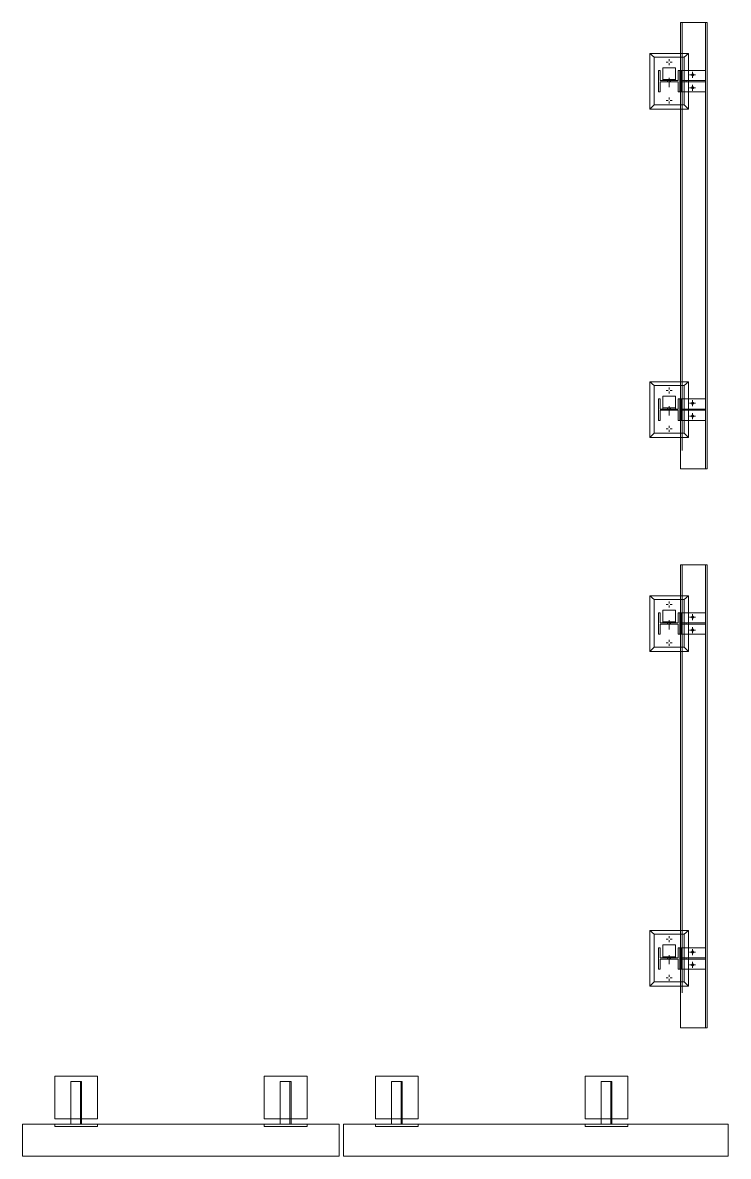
# Model space of a CAD drawing. Header units: millimetres. Extents: x 663313 to 1226001, y 1431724 to 1620898.
# Drawn here: x 663629.05 to 663632.35, y 1524810.6 to 1524815.9 of the extents above; entities that cross this region are included whole.
import ezdxf

# ---------------------------------------------------------------- set-up
doc = ezdxf.new("R2010")
doc.units = ezdxf.units.MM
doc.linetypes.add('XKITLINE00', pattern=[0])
doc.linetypes.add('XKITLINE02', pattern=[4, 2, -2])
doc.layers.add('Bolt', color=7, linetype='Continuous', lineweight=0)
doc.layers.add('Part', color=7, linetype='Continuous', lineweight=0)
doc.layers.add('DIM', color=7, linetype='Continuous')

# ---------------------------------------------------------------- blocks, each defined once
blk = doc.blocks.new('*A76443')
at = {"layer": 'Part', "color": 7, "linetype": 'XKITLINE02', "lineweight": 0}
for p, q in [((31.100037, 6.626674), (31.100037, 6.680008)), ((31.100037, 6.680008), (31.766703, 6.680008)), ((31.41337, 6.626674), (31.100037, 6.626674)), ((31.41337, 6.066674), (31.41337, 6.626674)), ((31.766703, 6.626674), (31.45337, 6.626674)), ((31.45337, 6.626674), (31.45337, 6.066674)), ((31.766703, 6.680008), (31.766703, 6.626674)), ((31.100037, 6.013341), (31.100037, 6.066674)), ((31.100037, 6.066674), (31.41337, 6.066674)), ((31.766703, 6.013341), (31.100037, 6.013341)), ((31.45337, 6.066674), (31.766703, 6.066674)), ((31.766703, 6.066674), (31.766703, 6.013341))]:
    blk.add_line(p, q, dxfattribs=at)
blk = doc.blocks.new('*A79544')
at = {"layer": 'Part', "color": 7, "linetype": 'XKITLINE02', "lineweight": 0}
for p, q in [((14.353353, 6.013333), (14.313353, 6.013333)), ((14.313353, 6.013333), (14.313353, 5.213333)), ((14.353353, 6.013333), (14.353353, 5.213333)), ((14.313353, 5.813333), (14.353353, 5.813333)), ((14.313353, 5.213333), (14.353353, 5.213333))]:
    blk.add_line(p, q, dxfattribs=at)
blk = doc.blocks.new('*A79645')
at = {"layer": 'Part', "color": 7, "linetype": 'XKITLINE02', "lineweight": 0}
for p, q in [((14.000019, 5.213333), (14.000019, 6.013333)), ((14.000019, 6.013333), (14.666686, 6.013333)), ((14.666686, 6.013333), (14.666686, 5.213333)), ((14.666686, 5.973333), (14.000019, 5.973333)), ((14.666686, 5.213333), (14.000019, 5.213333))]:
    blk.add_line(p, q, dxfattribs=at)
blk = doc.blocks.new('*A79746')
at = {"layer": 'Bolt', "color": 7, "linetype": 'XKITLINE00', "lineweight": 0}
for p, q in [((14.133353, 5.706667), (14.133353, 5.644507)), ((14.533353, 5.706667), (14.533353, 5.644507)), ((14.040019, 5.613333), (14.102179, 5.613333)), ((14.133353, 5.52), (14.133353, 5.58216)), ((14.226686, 5.613333), (14.164526, 5.613333)), ((14.440019, 5.613333), (14.502179, 5.613333)), ((14.533353, 5.52), (14.533353, 5.58216)), ((14.626686, 5.613333), (14.564526, 5.613333))]:
    blk.add_line(p, q, dxfattribs=at)
blk = doc.blocks.new('*A80047')
at = {"layer": 'Bolt', "color": 7, "linetype": 'XKITLINE00', "lineweight": 0}
for p, q in [((14.133353, 5.706667), (14.133353, 5.644507)), ((14.533353, 5.706667), (14.533353, 5.644507)), ((14.040019, 5.613333), (14.102179, 5.613333)), ((14.133353, 5.52), (14.133353, 5.58216)), ((14.226686, 5.613333), (14.164526, 5.613333)), ((14.440019, 5.613333), (14.502179, 5.613333)), ((14.533353, 5.52), (14.533353, 5.58216)), ((14.626686, 5.613333), (14.564526, 5.613333))]:
    blk.add_line(p, q, dxfattribs=at)
blk = doc.blocks.new('*A80348')
at = {"layer": 'Bolt', "color": 7, "linetype": 'XKITLINE00', "lineweight": 0}
for p, q in [((14.133353, 5.706667), (14.133353, 5.644507)), ((14.533353, 5.706667), (14.533353, 5.644507)), ((14.040019, 5.613333), (14.102179, 5.613333)), ((14.133353, 5.52), (14.133353, 5.58216)), ((14.226686, 5.613333), (14.164526, 5.613333)), ((14.440019, 5.613333), (14.502179, 5.613333)), ((14.533353, 5.52), (14.533353, 5.58216)), ((14.626686, 5.613333), (14.564526, 5.613333))]:
    blk.add_line(p, q, dxfattribs=at)
blk = doc.blocks.new('*A80549')
at = {"layer": 'Part', "color": 7, "linetype": 'XKITLINE02', "lineweight": 0}
for p, q in [((14.353353, 6.146652), (14.353353, 6.546652)), ((14.753353, 6.546652), (14.353353, 6.546652)), ((14.386686, 6.146652), (14.386686, 6.546652)), ((14.753353, 6.146652), (14.753353, 6.546652)), ((14.753353, 6.146652), (14.353353, 6.146652))]:
    blk.add_line(p, q, dxfattribs=at)
blk = doc.blocks.new('*A80650')
at = {"layer": 'Part', "color": 7, "linetype": 'XKITLINE02', "lineweight": 0}
for p, q in [((13.466686, 5.746674), (13.466686, 6.946674)), ((13.466686, 6.946674), (15.200019, 6.946674)), ((13.466686, 6.946674), (13.600019, 6.813341)), ((13.600019, 6.813341), (15.086686, 6.813341)), ((13.600019, 6.813341), (13.600019, 5.880008)), ((15.086686, 6.813341), (15.200019, 6.946674)), ((15.086686, 5.880008), (15.086686, 6.813341)), ((15.200019, 6.946674), (15.200019, 5.746674)), ((13.466686, 5.746674), (13.600019, 5.880008)), ((15.200019, 5.746674), (13.466686, 5.746674)), ((13.600019, 5.880008), (15.086686, 5.880008)), ((15.086686, 5.880008), (15.200019, 5.746674))]:
    blk.add_line(p, q, dxfattribs=at)
blk = doc.blocks.new('*A80751')
at = {"layer": 'Bolt', "color": 7, "linetype": 'XKITLINE02', "lineweight": 0}
for p, q in [((14.353353, 6.393319), (14.313353, 6.393319)), ((14.386686, 6.393319), (14.353353, 6.393319)), ((14.439486, 6.346652), (14.153353, 6.346652)), ((14.353353, 6.299986), (14.313353, 6.299986)), ((14.386686, 6.299986), (14.353353, 6.299986))]:
    blk.add_line(p, q, dxfattribs=at)
blk = doc.blocks.new('*A80852')
at = {"layer": 'Bolt', "color": 7, "linetype": 'XKITLINE00', "lineweight": 0}
for p, q in [((13.733353, 6.440008), (13.733353, 6.377848)), ((14.933353, 6.440008), (14.933353, 6.377848)), ((13.640019, 6.346674), (13.702179, 6.346674)), ((13.733353, 6.253341), (13.733353, 6.315501)), ((13.826686, 6.346674), (13.764526, 6.346674)), ((14.840019, 6.346674), (14.902179, 6.346674)), ((14.933353, 6.253341), (14.933353, 6.315501)), ((15.026686, 6.346674), (14.964526, 6.346674))]:
    blk.add_line(p, q, dxfattribs=at)
blk = doc.blocks.new('*A81253')
at = {"layer": 'Bolt', "color": 7, "linetype": 'XKITLINE02', "lineweight": 0}
for p, q in [((14.353353, 6.393363), (14.313353, 6.393363)), ((14.386686, 6.393363), (14.353353, 6.393363)), ((14.439486, 6.346696), (14.153353, 6.346696)), ((14.353353, 6.300029), (14.313353, 6.300029)), ((14.386686, 6.300029), (14.353353, 6.300029))]:
    blk.add_line(p, q, dxfattribs=at)
blk = doc.blocks.new('*A81654')
at = {"layer": 'Bolt'}
for points in [[(14.179, 5.604), (14.176, 5.595), (14.172, 5.587), (14.166, 5.58), (14.159, 5.575), (14.151, 5.57), (14.142, 5.568), (14.133, 5.567), (14.124, 5.568), (14.115, 5.57), (14.107, 5.575), (14.1, 5.58), (14.095, 5.587), (14.09, 5.595), (14.088, 5.604), (14.087, 5.613), (14.088, 5.622), (14.09, 5.631), (14.095, 5.639), (14.1, 5.646), (14.107, 5.652), (14.115, 5.656), (14.124, 5.659), (14.133, 5.66), (14.142, 5.659), (14.151, 5.656), (14.159, 5.652), (14.166, 5.646), (14.172, 5.639), (14.176, 5.631), (14.179, 5.622), (14.18, 5.613)], [(14.579, 5.604), (14.576, 5.595), (14.572, 5.587), (14.566, 5.58), (14.559, 5.575), (14.551, 5.57), (14.542, 5.568), (14.533, 5.567), (14.524, 5.568), (14.515, 5.57), (14.507, 5.575), (14.5, 5.58), (14.495, 5.587), (14.49, 5.595), (14.488, 5.604), (14.487, 5.613), (14.488, 5.622), (14.49, 5.631), (14.495, 5.639), (14.5, 5.646), (14.507, 5.652), (14.515, 5.656), (14.524, 5.659), (14.533, 5.66), (14.542, 5.659), (14.551, 5.656), (14.559, 5.652), (14.566, 5.646), (14.572, 5.639), (14.576, 5.631), (14.579, 5.622), (14.58, 5.613)]]:
    blk.add_hatch(color=7, dxfattribs=at).paths.add_polyline_path(points, flags=17)
at = {"layer": 'Bolt', "color": 7, "linetype": 'XKITLINE00', "lineweight": 0}
for p, q in [((14.133, 5.707), (14.133, 5.52)), ((14.533, 5.707), (14.533, 5.52)), ((14.227, 5.613), (14.04, 5.613)), ((14.627, 5.613), (14.44, 5.613))]:
    blk.add_line(p, q, dxfattribs=at)
blk = doc.blocks.new('*A82055')
at = {"layer": 'Bolt', "color": 7, "linetype": 'XKITLINE02', "lineweight": 0}
for p, q in [((14.353353, 6.393363), (14.313353, 6.393363)), ((14.386686, 6.393363), (14.353353, 6.393363)), ((14.439486, 6.346696), (14.153353, 6.346696)), ((14.353353, 6.300029), (14.313353, 6.300029)), ((14.386686, 6.300029), (14.353353, 6.300029))]:
    blk.add_line(p, q, dxfattribs=at)
blk = doc.blocks.new('*A82456')
at = {"layer": 'Part', "color": 7, "linetype": 'XKITLINE02', "lineweight": 0}
for p, q in [((14.000019, 6.680008), (14.666686, 6.680008)), ((14.000019, 6.626674), (14.000019, 6.680008)), ((14.313353, 6.626674), (14.000019, 6.626674)), ((14.313353, 6.066674), (14.313353, 6.626674)), ((14.666686, 6.626674), (14.353353, 6.626674)), ((14.353353, 6.626674), (14.353353, 6.066674)), ((14.666686, 6.680008), (14.666686, 6.626674)), ((14.000019, 6.013341), (14.000019, 6.066674)), ((14.000019, 6.066674), (14.313353, 6.066674)), ((14.666686, 6.013341), (14.000019, 6.013341)), ((14.353353, 6.066674), (14.666686, 6.066674)), ((14.666686, 6.066674), (14.666686, 6.013341))]:
    blk.add_line(p, q, dxfattribs=at)
blk = doc.blocks.new('*A88557')
at = {"layer": 'Part', "color": 7, "linetype": 'XKITLINE02', "lineweight": 0}
for p, q in [((24.786687, 6.013333), (24.746687, 6.013333)), ((24.746687, 6.013333), (24.746687, 5.213333)), ((24.786687, 6.013333), (24.786687, 5.213333)), ((24.746687, 5.813333), (24.786687, 5.813333)), ((24.746687, 5.213333), (24.786687, 5.213333))]:
    blk.add_line(p, q, dxfattribs=at)
blk = doc.blocks.new('*A88658')
at = {"layer": 'Part', "color": 7, "linetype": 'XKITLINE02', "lineweight": 0}
for p, q in [((24.433353, 5.213333), (24.433353, 6.013333)), ((24.433353, 6.013333), (25.10002, 6.013333)), ((25.10002, 6.013333), (25.10002, 5.213333)), ((25.10002, 5.973333), (24.433353, 5.973333)), ((25.10002, 5.213333), (24.433353, 5.213333))]:
    blk.add_line(p, q, dxfattribs=at)
blk = doc.blocks.new('*A88759')
at = {"layer": 'Bolt', "color": 7, "linetype": 'XKITLINE00', "lineweight": 0}
for p, q in [((24.566687, 5.706667), (24.566687, 5.644507)), ((24.966687, 5.706667), (24.966687, 5.644507)), ((24.473353, 5.613333), (24.535513, 5.613333)), ((24.566687, 5.52), (24.566687, 5.58216)), ((24.66002, 5.613333), (24.59786, 5.613333)), ((24.873353, 5.613333), (24.935513, 5.613333)), ((24.966687, 5.52), (24.966687, 5.58216)), ((25.06002, 5.613333), (24.99786, 5.613333))]:
    blk.add_line(p, q, dxfattribs=at)
blk = doc.blocks.new('*A89060')
at = {"layer": 'Bolt', "color": 7, "linetype": 'XKITLINE00', "lineweight": 0}
for p, q in [((24.566687, 5.706667), (24.566687, 5.644507)), ((24.966687, 5.706667), (24.966687, 5.644507)), ((24.473353, 5.613333), (24.535513, 5.613333)), ((24.566687, 5.52), (24.566687, 5.58216)), ((24.66002, 5.613333), (24.59786, 5.613333)), ((24.873353, 5.613333), (24.935513, 5.613333)), ((24.966687, 5.52), (24.966687, 5.58216)), ((25.06002, 5.613333), (24.99786, 5.613333))]:
    blk.add_line(p, q, dxfattribs=at)
blk = doc.blocks.new('*A89161')
at = {"layer": 'Bolt', "color": 7, "linetype": 'XKITLINE00', "lineweight": 0}
for p, q in [((31.23337, 5.706667), (31.23337, 5.644507)), ((31.63337, 5.706667), (31.63337, 5.644507)), ((31.140037, 5.613333), (31.202197, 5.613333)), ((31.23337, 5.52), (31.23337, 5.58216)), ((31.326703, 5.613333), (31.264543, 5.613333)), ((31.540037, 5.613333), (31.602197, 5.613333)), ((31.63337, 5.52), (31.63337, 5.58216)), ((31.726703, 5.613333), (31.664543, 5.613333))]:
    blk.add_line(p, q, dxfattribs=at)
blk = doc.blocks.new('*A89262')
at = {"layer": 'Part', "color": 7, "linetype": 'XKITLINE02', "lineweight": 0}
for p, q in [((31.100037, 5.213333), (31.100037, 6.013333)), ((31.100037, 6.013333), (31.766703, 6.013333)), ((31.766703, 6.013333), (31.766703, 5.213333)), ((31.766703, 5.973333), (31.100037, 5.973333)), ((31.766703, 5.213333), (31.100037, 5.213333))]:
    blk.add_line(p, q, dxfattribs=at)
blk = doc.blocks.new('*A89363')
at = {"layer": 'Part', "color": 7, "linetype": 'XKITLINE02', "lineweight": 0}
for p, q in [((31.45337, 6.013333), (31.41337, 6.013333)), ((31.41337, 6.013333), (31.41337, 5.213333)), ((31.45337, 6.013333), (31.45337, 5.213333)), ((31.41337, 5.813333), (31.45337, 5.813333)), ((31.41337, 5.213333), (31.45337, 5.213333))]:
    blk.add_line(p, q, dxfattribs=at)
blk = doc.blocks.new('*A89664')
at = {"layer": 'Bolt', "color": 7, "linetype": 'XKITLINE00', "lineweight": 0}
for p, q in [((31.23337, 5.706667), (31.23337, 5.644507)), ((31.63337, 5.706667), (31.63337, 5.644507)), ((31.140037, 5.613333), (31.202197, 5.613333)), ((31.23337, 5.52), (31.23337, 5.58216)), ((31.326703, 5.613333), (31.264543, 5.613333)), ((31.540037, 5.613333), (31.602197, 5.613333)), ((31.63337, 5.52), (31.63337, 5.58216)), ((31.726703, 5.613333), (31.664543, 5.613333))]:
    blk.add_line(p, q, dxfattribs=at)
blk = doc.blocks.new('*A89965')
at = {"layer": 'Bolt', "color": 7, "linetype": 'XKITLINE00', "lineweight": 0}
for p, q in [((24.566687, 5.706667), (24.566687, 5.644507)), ((24.966687, 5.706667), (24.966687, 5.644507)), ((24.473353, 5.613333), (24.535513, 5.613333)), ((24.566687, 5.52), (24.566687, 5.58216)), ((24.66002, 5.613333), (24.59786, 5.613333)), ((24.873353, 5.613333), (24.935513, 5.613333)), ((24.966687, 5.52), (24.966687, 5.58216)), ((25.06002, 5.613333), (24.99786, 5.613333))]:
    blk.add_line(p, q, dxfattribs=at)
blk = doc.blocks.new('*A90166')
at = {"layer": 'Part', "color": 7, "linetype": 'XKITLINE02', "lineweight": 0}
for p, q in [((24.786687, 6.146652), (24.786687, 6.546652)), ((25.186687, 6.546652), (24.786687, 6.546652)), ((24.82002, 6.146652), (24.82002, 6.546652)), ((25.186687, 6.146652), (25.186687, 6.546652)), ((25.186687, 6.146652), (24.786687, 6.146652))]:
    blk.add_line(p, q, dxfattribs=at)
blk = doc.blocks.new('*A90267')
at = {"layer": 'Part', "color": 7, "linetype": 'XKITLINE02', "lineweight": 0}
for p, q in [((23.90002, 5.746674), (23.90002, 6.946674)), ((23.90002, 6.946674), (25.633353, 6.946674)), ((23.90002, 6.946674), (24.033353, 6.813341)), ((24.033353, 6.813341), (25.52002, 6.813341)), ((24.033353, 6.813341), (24.033353, 5.880008)), ((25.52002, 6.813341), (25.633353, 6.946674)), ((25.52002, 5.880008), (25.52002, 6.813341)), ((25.633353, 6.946674), (25.633353, 5.746674)), ((23.90002, 5.746674), (24.033353, 5.880008)), ((25.633353, 5.746674), (23.90002, 5.746674)), ((24.033353, 5.880008), (25.52002, 5.880008)), ((25.52002, 5.880008), (25.633353, 5.746674))]:
    blk.add_line(p, q, dxfattribs=at)
blk = doc.blocks.new('*A90368')
at = {"layer": 'Bolt', "color": 7, "linetype": 'XKITLINE02', "lineweight": 0}
for p, q in [((24.786687, 6.393319), (24.746687, 6.393319)), ((24.82002, 6.393319), (24.786687, 6.393319)), ((24.87282, 6.346652), (24.586687, 6.346652)), ((24.786687, 6.299986), (24.746687, 6.299986)), ((24.82002, 6.299986), (24.786687, 6.299986))]:
    blk.add_line(p, q, dxfattribs=at)
blk = doc.blocks.new('*A90469')
at = {"layer": 'Bolt', "color": 7, "linetype": 'XKITLINE00', "lineweight": 0}
for p, q in [((24.166687, 6.440008), (24.166687, 6.377848)), ((25.366687, 6.440008), (25.366687, 6.377848)), ((24.073353, 6.346674), (24.135513, 6.346674)), ((24.166687, 6.253341), (24.166687, 6.315501)), ((24.26002, 6.346674), (24.19786, 6.346674)), ((25.273353, 6.346674), (25.335513, 6.346674)), ((25.366687, 6.253341), (25.366687, 6.315501)), ((25.46002, 6.346674), (25.39786, 6.346674))]:
    blk.add_line(p, q, dxfattribs=at)
blk = doc.blocks.new('*A90870')
at = {"layer": 'Bolt', "color": 7, "linetype": 'XKITLINE02', "lineweight": 0}
for p, q in [((24.786687, 6.393363), (24.746687, 6.393363)), ((24.82002, 6.393363), (24.786687, 6.393363)), ((24.87282, 6.346696), (24.586687, 6.346696)), ((24.786687, 6.300029), (24.746687, 6.300029)), ((24.82002, 6.300029), (24.786687, 6.300029))]:
    blk.add_line(p, q, dxfattribs=at)
blk = doc.blocks.new('*A90971')
at = {"layer": 'Bolt', "color": 7, "linetype": 'XKITLINE00', "lineweight": 0}
for p, q in [((24.166687, 6.440008), (24.166687, 6.377848)), ((25.366687, 6.440008), (25.366687, 6.377848)), ((24.073353, 6.346674), (24.135513, 6.346674)), ((24.166687, 6.253341), (24.166687, 6.315501)), ((24.26002, 6.346674), (24.19786, 6.346674)), ((25.273353, 6.346674), (25.335513, 6.346674)), ((25.366687, 6.253341), (25.366687, 6.315501)), ((25.46002, 6.346674), (25.39786, 6.346674))]:
    blk.add_line(p, q, dxfattribs=at)
blk = doc.blocks.new('*A91272')
at = {"layer": 'Bolt'}
for points in [[(24.612, 5.604), (24.61, 5.595), (24.605, 5.587), (24.6, 5.58), (24.593, 5.575), (24.585, 5.57), (24.576, 5.568), (24.567, 5.567), (24.558, 5.568), (24.549, 5.57), (24.541, 5.575), (24.534, 5.58), (24.528, 5.587), (24.524, 5.595), (24.521, 5.604), (24.52, 5.613), (24.521, 5.622), (24.524, 5.631), (24.528, 5.639), (24.534, 5.646), (24.541, 5.652), (24.549, 5.656), (24.558, 5.659), (24.567, 5.66), (24.576, 5.659), (24.585, 5.656), (24.593, 5.652), (24.6, 5.646), (24.605, 5.639), (24.61, 5.631), (24.612, 5.622), (24.613, 5.613)], [(25.012, 5.604), (25.01, 5.595), (25.005, 5.587), (25, 5.58), (24.993, 5.575), (24.985, 5.57), (24.976, 5.568), (24.967, 5.567), (24.958, 5.568), (24.949, 5.57), (24.941, 5.575), (24.934, 5.58), (24.928, 5.587), (24.924, 5.595), (24.921, 5.604), (24.92, 5.613), (24.921, 5.622), (24.924, 5.631), (24.928, 5.639), (24.934, 5.646), (24.941, 5.652), (24.949, 5.656), (24.958, 5.659), (24.967, 5.66), (24.976, 5.659), (24.985, 5.656), (24.993, 5.652), (25, 5.646), (25.005, 5.639), (25.01, 5.631), (25.012, 5.622), (25.013, 5.613)]]:
    blk.add_hatch(color=7, dxfattribs=at).paths.add_polyline_path(points, flags=17)
at = {"layer": 'Bolt', "color": 7, "linetype": 'XKITLINE00', "lineweight": 0}
for p, q in [((24.567, 5.707), (24.567, 5.52)), ((24.967, 5.707), (24.967, 5.52)), ((24.66, 5.613), (24.473, 5.613)), ((25.06, 5.613), (24.873, 5.613))]:
    blk.add_line(p, q, dxfattribs=at)
blk = doc.blocks.new('*A91573')
at = {"layer": 'Bolt', "color": 7, "linetype": 'XKITLINE00', "lineweight": 0}
for p, q in [((31.23337, 5.706667), (31.23337, 5.644507)), ((31.63337, 5.706667), (31.63337, 5.644507)), ((31.140037, 5.613333), (31.202197, 5.613333)), ((31.23337, 5.52), (31.23337, 5.58216)), ((31.326703, 5.613333), (31.264543, 5.613333)), ((31.540037, 5.613333), (31.602197, 5.613333)), ((31.63337, 5.52), (31.63337, 5.58216)), ((31.726703, 5.613333), (31.664543, 5.613333))]:
    blk.add_line(p, q, dxfattribs=at)
blk = doc.blocks.new('*A91674')
at = {"layer": 'Bolt', "color": 7, "linetype": 'XKITLINE00', "lineweight": 0}
for p, q in [((30.83337, 6.440008), (30.83337, 6.377848)), ((32.03337, 6.440008), (32.03337, 6.377848)), ((30.740037, 6.346674), (30.802197, 6.346674)), ((30.83337, 6.253341), (30.83337, 6.315501)), ((30.926703, 6.346674), (30.864543, 6.346674)), ((31.940037, 6.346674), (32.002197, 6.346674)), ((32.03337, 6.253341), (32.03337, 6.315501)), ((32.126703, 6.346674), (32.064543, 6.346674))]:
    blk.add_line(p, q, dxfattribs=at)
blk = doc.blocks.new('*A91775')
at = {"layer": 'Bolt', "color": 7, "linetype": 'XKITLINE02', "lineweight": 0}
for p, q in [((31.45337, 6.393363), (31.41337, 6.393363)), ((31.486703, 6.393363), (31.45337, 6.393363)), ((31.539503, 6.346696), (31.25337, 6.346696)), ((31.45337, 6.300029), (31.41337, 6.300029)), ((31.486703, 6.300029), (31.45337, 6.300029))]:
    blk.add_line(p, q, dxfattribs=at)
blk = doc.blocks.new('*A91876')
at = {"layer": 'Part', "color": 7, "linetype": 'XKITLINE02', "lineweight": 0}
for p, q in [((32.300037, 6.946674), (30.566703, 6.946674)), ((30.566703, 6.946674), (30.566703, 5.746674)), ((30.700037, 6.813341), (30.566703, 6.946674)), ((30.700037, 5.880008), (30.700037, 6.813341)), ((30.700037, 6.813341), (32.186703, 6.813341)), ((32.186703, 6.813341), (32.300037, 6.946674)), ((32.186703, 6.813341), (32.186703, 5.880008)), ((32.300037, 5.746674), (32.300037, 6.946674)), ((30.566703, 5.746674), (30.700037, 5.880008)), ((30.566703, 5.746674), (32.300037, 5.746674)), ((30.700037, 5.880008), (32.186703, 5.880008)), ((32.186703, 5.880008), (32.300037, 5.746674))]:
    blk.add_line(p, q, dxfattribs=at)
blk = doc.blocks.new('*A91977')
at = {"layer": 'Part', "color": 7, "linetype": 'XKITLINE02', "lineweight": 0}
for p, q in [((31.85337, 6.546696), (31.45337, 6.546696)), ((31.45337, 6.546696), (31.45337, 6.146696)), ((31.486703, 6.146696), (31.486703, 6.546696)), ((31.85337, 6.546696), (31.85337, 6.146696)), ((31.85337, 6.146696), (31.45337, 6.146696))]:
    blk.add_line(p, q, dxfattribs=at)
blk = doc.blocks.new('*A92178')
at = {"layer": 'Bolt', "color": 7, "linetype": 'XKITLINE00', "lineweight": 0}
for p, q in [((30.83337, 6.440008), (30.83337, 6.377848)), ((32.03337, 6.440008), (32.03337, 6.377848)), ((30.740037, 6.346674), (30.802197, 6.346674)), ((30.83337, 6.253341), (30.83337, 6.315501)), ((30.926703, 6.346674), (30.864543, 6.346674)), ((31.940037, 6.346674), (32.002197, 6.346674)), ((32.03337, 6.253341), (32.03337, 6.315501)), ((32.126703, 6.346674), (32.064543, 6.346674))]:
    blk.add_line(p, q, dxfattribs=at)
blk = doc.blocks.new('*A92279')
at = {"layer": 'Bolt', "color": 7, "linetype": 'XKITLINE02', "lineweight": 0}
for p, q in [((31.45337, 6.393319), (31.41337, 6.393319)), ((31.486703, 6.393319), (31.45337, 6.393319)), ((31.539503, 6.346652), (31.25337, 6.346652)), ((31.45337, 6.299986), (31.41337, 6.299986)), ((31.486703, 6.299986), (31.45337, 6.299986))]:
    blk.add_line(p, q, dxfattribs=at)
blk = doc.blocks.new('*A92880')
at = {"layer": 'Bolt'}
for points in [[(31.279, 5.604), (31.276, 5.595), (31.272, 5.587), (31.266, 5.58), (31.259, 5.575), (31.251, 5.57), (31.242, 5.568), (31.233, 5.567), (31.224, 5.568), (31.216, 5.57), (31.207, 5.575), (31.2, 5.58), (31.195, 5.587), (31.19, 5.595), (31.188, 5.604), (31.187, 5.613), (31.188, 5.622), (31.19, 5.631), (31.195, 5.639), (31.2, 5.646), (31.207, 5.652), (31.216, 5.656), (31.224, 5.659), (31.233, 5.66), (31.242, 5.659), (31.251, 5.656), (31.259, 5.652), (31.266, 5.646), (31.272, 5.639), (31.276, 5.631), (31.279, 5.622), (31.28, 5.613)], [(31.679, 5.604), (31.676, 5.595), (31.672, 5.587), (31.666, 5.58), (31.659, 5.575), (31.651, 5.57), (31.642, 5.568), (31.633, 5.567), (31.624, 5.568), (31.616, 5.57), (31.607, 5.575), (31.6, 5.58), (31.595, 5.587), (31.59, 5.595), (31.588, 5.604), (31.587, 5.613), (31.588, 5.622), (31.59, 5.631), (31.595, 5.639), (31.6, 5.646), (31.607, 5.652), (31.616, 5.656), (31.624, 5.659), (31.633, 5.66), (31.642, 5.659), (31.651, 5.656), (31.659, 5.652), (31.666, 5.646), (31.672, 5.639), (31.676, 5.631), (31.679, 5.622), (31.68, 5.613)]]:
    blk.add_hatch(color=7, dxfattribs=at).paths.add_polyline_path(points, flags=17)
at = {"layer": 'Bolt', "color": 7, "linetype": 'XKITLINE00', "lineweight": 0}
for p, q in [((31.233, 5.707), (31.233, 5.52)), ((31.633, 5.707), (31.633, 5.52)), ((31.327, 5.613), (31.14, 5.613)), ((31.727, 5.613), (31.54, 5.613))]:
    blk.add_line(p, q, dxfattribs=at)
blk = doc.blocks.new('*A93281')
at = {"layer": 'Bolt', "color": 7, "linetype": 'XKITLINE02', "lineweight": 0}
for p, q in [((24.786687, 6.393363), (24.746687, 6.393363)), ((24.82002, 6.393363), (24.786687, 6.393363)), ((24.87282, 6.346696), (24.586687, 6.346696)), ((24.786687, 6.300029), (24.746687, 6.300029)), ((24.82002, 6.300029), (24.786687, 6.300029))]:
    blk.add_line(p, q, dxfattribs=at)
blk = doc.blocks.new('*A93382')
at = {"layer": 'Bolt', "color": 7, "linetype": 'XKITLINE00', "lineweight": 0}
for p, q in [((24.166687, 6.440008), (24.166687, 6.377848)), ((25.366687, 6.440008), (25.366687, 6.377848)), ((24.073353, 6.346674), (24.135513, 6.346674)), ((24.166687, 6.253341), (24.166687, 6.315501)), ((24.26002, 6.346674), (24.19786, 6.346674)), ((25.273353, 6.346674), (25.335513, 6.346674)), ((25.366687, 6.253341), (25.366687, 6.315501)), ((25.46002, 6.346674), (25.39786, 6.346674))]:
    blk.add_line(p, q, dxfattribs=at)
blk = doc.blocks.new('*A93783')
at = {"layer": 'Bolt', "color": 7, "linetype": 'XKITLINE02', "lineweight": 0}
for p, q in [((31.45337, 6.393363), (31.41337, 6.393363)), ((31.486703, 6.393363), (31.45337, 6.393363)), ((31.539503, 6.346696), (31.25337, 6.346696)), ((31.45337, 6.300029), (31.41337, 6.300029)), ((31.486703, 6.300029), (31.45337, 6.300029))]:
    blk.add_line(p, q, dxfattribs=at)
blk = doc.blocks.new('*A93884')
at = {"layer": 'Bolt', "color": 7, "linetype": 'XKITLINE00', "lineweight": 0}
for p, q in [((30.83337, 6.440008), (30.83337, 6.377848)), ((32.03337, 6.440008), (32.03337, 6.377848)), ((30.740037, 6.346674), (30.802197, 6.346674)), ((30.83337, 6.253341), (30.83337, 6.315501)), ((30.926703, 6.346674), (30.864543, 6.346674)), ((31.940037, 6.346674), (32.002197, 6.346674)), ((32.03337, 6.253341), (32.03337, 6.315501)), ((32.126703, 6.346674), (32.064543, 6.346674))]:
    blk.add_line(p, q, dxfattribs=at)
blk = doc.blocks.new('*A94085')
at = {"layer": 'Part', "color": 7, "linetype": 'XKITLINE02', "lineweight": 0}
for p, q in [((24.433353, 6.680008), (25.10002, 6.680008)), ((24.433353, 6.626674), (24.433353, 6.680008)), ((24.746687, 6.626674), (24.433353, 6.626674)), ((24.746687, 6.066674), (24.746687, 6.626674)), ((25.10002, 6.626674), (24.786687, 6.626674)), ((24.786687, 6.626674), (24.786687, 6.066674)), ((25.10002, 6.680008), (25.10002, 6.626674)), ((24.433353, 6.013341), (24.433353, 6.066674)), ((24.433353, 6.066674), (24.746687, 6.066674)), ((25.10002, 6.013341), (24.433353, 6.013341)), ((24.786687, 6.066674), (25.10002, 6.066674)), ((25.10002, 6.066674), (25.10002, 6.013341))]:
    blk.add_line(p, q, dxfattribs=at)
blk = doc.blocks.new('*A121486')
at = {"layer": 'Part', "color": 7, "linetype": 'XKITLINE02', "lineweight": 0}
for p, q in [((41.333354, 6.626674), (41.333354, 6.680008)), ((41.333354, 6.680008), (42.00002, 6.680008)), ((41.646687, 6.626674), (41.333354, 6.626674)), ((41.646687, 6.066674), (41.646687, 6.626674)), ((42.00002, 6.626674), (41.686687, 6.626674)), ((41.686687, 6.626674), (41.686687, 6.066674)), ((42.00002, 6.680008), (42.00002, 6.626674)), ((41.333354, 6.013341), (41.333354, 6.066674)), ((41.333354, 6.066674), (41.646687, 6.066674)), ((42.00002, 6.013341), (41.333354, 6.013341)), ((41.686687, 6.066674), (42.00002, 6.066674)), ((42.00002, 6.066674), (42.00002, 6.013341))]:
    blk.add_line(p, q, dxfattribs=at)
blk = doc.blocks.new('*A125096')
at = {"layer": 'Part', "color": 7, "linetype": 'XKITLINE02', "lineweight": 0}
for p, q in [((41.686687, 6.013333), (41.646687, 6.013333)), ((41.646687, 6.013333), (41.646687, 5.213333)), ((41.686687, 6.013333), (41.686687, 5.213333)), ((41.646687, 5.813333), (41.686687, 5.813333)), ((41.646687, 5.213333), (41.686687, 5.213333))]:
    blk.add_line(p, q, dxfattribs=at)
blk = doc.blocks.new('*A125197')
at = {"layer": 'Part', "color": 7, "linetype": 'XKITLINE02', "lineweight": 0}
for p, q in [((41.333354, 5.213333), (41.333354, 6.013333)), ((41.333354, 6.013333), (42.00002, 6.013333)), ((42.00002, 6.013333), (42.00002, 5.213333)), ((42.00002, 5.973333), (41.333354, 5.973333)), ((42.00002, 5.213333), (41.333354, 5.213333))]:
    blk.add_line(p, q, dxfattribs=at)
blk = doc.blocks.new('*A125298')
at = {"layer": 'Bolt', "color": 7, "linetype": 'XKITLINE00', "lineweight": 0}
for p, q in [((41.466687, 5.706667), (41.466687, 5.644507)), ((41.866687, 5.706667), (41.866687, 5.644507)), ((41.373354, 5.613333), (41.435514, 5.613333)), ((41.466687, 5.52), (41.466687, 5.58216)), ((41.56002, 5.613333), (41.49786, 5.613333)), ((41.773354, 5.613333), (41.835514, 5.613333)), ((41.866687, 5.52), (41.866687, 5.58216)), ((41.96002, 5.613333), (41.89786, 5.613333))]:
    blk.add_line(p, q, dxfattribs=at)
blk = doc.blocks.new('*A1258100')
at = {"layer": 'Bolt', "color": 7, "linetype": 'XKITLINE00', "lineweight": 0}
for p, q in [((41.466687, 5.706667), (41.466687, 5.644507)), ((41.866687, 5.706667), (41.866687, 5.644507)), ((41.373354, 5.613333), (41.435514, 5.613333)), ((41.466687, 5.52), (41.466687, 5.58216)), ((41.56002, 5.613333), (41.49786, 5.613333)), ((41.773354, 5.613333), (41.835514, 5.613333)), ((41.866687, 5.52), (41.866687, 5.58216)), ((41.96002, 5.613333), (41.89786, 5.613333))]:
    blk.add_line(p, q, dxfattribs=at)
blk = doc.blocks.new('*A1264102')
at = {"layer": 'Bolt', "color": 7, "linetype": 'XKITLINE00', "lineweight": 0}
for p, q in [((41.466687, 5.706667), (41.466687, 5.644507)), ((41.866687, 5.706667), (41.866687, 5.644507)), ((41.373354, 5.613333), (41.435514, 5.613333)), ((41.466687, 5.52), (41.466687, 5.58216)), ((41.56002, 5.613333), (41.49786, 5.613333)), ((41.773354, 5.613333), (41.835514, 5.613333)), ((41.866687, 5.52), (41.866687, 5.58216)), ((41.96002, 5.613333), (41.89786, 5.613333))]:
    blk.add_line(p, q, dxfattribs=at)
blk = doc.blocks.new('*A1270105')
at = {"layer": 'Bolt', "color": 7, "linetype": 'XKITLINE00', "lineweight": 0}
for p, q in [((41.066687, 6.440008), (41.066687, 6.377848)), ((42.266687, 6.440008), (42.266687, 6.377848)), ((40.973354, 6.346674), (41.035514, 6.346674)), ((41.066687, 6.253341), (41.066687, 6.315501)), ((41.16002, 6.346674), (41.09786, 6.346674)), ((42.173354, 6.346674), (42.235514, 6.346674)), ((42.266687, 6.253341), (42.266687, 6.315501)), ((42.36002, 6.346674), (42.29786, 6.346674))]:
    blk.add_line(p, q, dxfattribs=at)
blk = doc.blocks.new('*A1271106')
at = {"layer": 'Bolt', "color": 7, "linetype": 'XKITLINE02', "lineweight": 0}
for p, q in [((41.686687, 6.393363), (41.646687, 6.393363)), ((41.72002, 6.393363), (41.686687, 6.393363)), ((41.77282, 6.346696), (41.486687, 6.346696)), ((41.686687, 6.300029), (41.646687, 6.300029)), ((41.72002, 6.300029), (41.686687, 6.300029))]:
    blk.add_line(p, q, dxfattribs=at)
blk = doc.blocks.new('*A1272107')
at = {"layer": 'Part', "color": 7, "linetype": 'XKITLINE02', "lineweight": 0}
for p, q in [((42.533354, 6.946674), (40.80002, 6.946674)), ((40.80002, 6.946674), (40.80002, 5.746674)), ((40.933354, 6.813341), (40.80002, 6.946674)), ((40.933354, 5.880008), (40.933354, 6.813341)), ((40.933354, 6.813341), (42.42002, 6.813341)), ((42.42002, 6.813341), (42.533354, 6.946674)), ((42.42002, 6.813341), (42.42002, 5.880008)), ((42.533354, 5.746674), (42.533354, 6.946674)), ((40.80002, 5.746674), (40.933354, 5.880008)), ((40.80002, 5.746674), (42.533354, 5.746674)), ((40.933354, 5.880008), (42.42002, 5.880008)), ((42.42002, 5.880008), (42.533354, 5.746674))]:
    blk.add_line(p, q, dxfattribs=at)
blk = doc.blocks.new('*A1273108')
at = {"layer": 'Part', "color": 7, "linetype": 'XKITLINE02', "lineweight": 0}
for p, q in [((42.086687, 6.546696), (41.686687, 6.546696)), ((41.686687, 6.546696), (41.686687, 6.146696)), ((41.72002, 6.146696), (41.72002, 6.546696)), ((42.086687, 6.546696), (42.086687, 6.146696)), ((42.086687, 6.146696), (41.686687, 6.146696))]:
    blk.add_line(p, q, dxfattribs=at)
blk = doc.blocks.new('*A1280111')
at = {"layer": 'Bolt', "color": 7, "linetype": 'XKITLINE00', "lineweight": 0}
for p, q in [((41.066687, 6.440008), (41.066687, 6.377848)), ((42.266687, 6.440008), (42.266687, 6.377848)), ((40.973354, 6.346674), (41.035514, 6.346674)), ((41.066687, 6.253341), (41.066687, 6.315501)), ((41.16002, 6.346674), (41.09786, 6.346674)), ((42.173354, 6.346674), (42.235514, 6.346674)), ((42.266687, 6.253341), (42.266687, 6.315501)), ((42.36002, 6.346674), (42.29786, 6.346674))]:
    blk.add_line(p, q, dxfattribs=at)
blk = doc.blocks.new('*A1281112')
at = {"layer": 'Bolt', "color": 7, "linetype": 'XKITLINE02', "lineweight": 0}
for p, q in [((41.686687, 6.393319), (41.646687, 6.393319)), ((41.72002, 6.393319), (41.686687, 6.393319)), ((41.77282, 6.346652), (41.486687, 6.346652)), ((41.686687, 6.299986), (41.646687, 6.299986)), ((41.72002, 6.299986), (41.686687, 6.299986))]:
    blk.add_line(p, q, dxfattribs=at)
blk = doc.blocks.new('*A1290114')
at = {"layer": 'Bolt'}
for points in [[(41.512, 5.604), (41.51, 5.595), (41.505, 5.587), (41.5, 5.58), (41.493, 5.575), (41.485, 5.57), (41.476, 5.568), (41.467, 5.567), (41.458, 5.568), (41.449, 5.57), (41.441, 5.575), (41.434, 5.58), (41.428, 5.587), (41.424, 5.595), (41.421, 5.604), (41.42, 5.613), (41.421, 5.622), (41.424, 5.631), (41.428, 5.639), (41.434, 5.646), (41.441, 5.652), (41.449, 5.656), (41.458, 5.659), (41.467, 5.66), (41.476, 5.659), (41.485, 5.656), (41.493, 5.652), (41.5, 5.646), (41.505, 5.639), (41.51, 5.631), (41.512, 5.622), (41.513, 5.613)], [(41.912, 5.604), (41.91, 5.595), (41.905, 5.587), (41.9, 5.58), (41.893, 5.575), (41.885, 5.57), (41.876, 5.568), (41.867, 5.567), (41.858, 5.568), (41.849, 5.57), (41.841, 5.575), (41.834, 5.58), (41.828, 5.587), (41.824, 5.595), (41.821, 5.604), (41.82, 5.613), (41.821, 5.622), (41.824, 5.631), (41.828, 5.639), (41.834, 5.646), (41.841, 5.652), (41.849, 5.656), (41.858, 5.659), (41.867, 5.66), (41.876, 5.659), (41.885, 5.656), (41.893, 5.652), (41.9, 5.646), (41.905, 5.639), (41.91, 5.631), (41.912, 5.622), (41.913, 5.613)]]:
    blk.add_hatch(color=7, dxfattribs=at).paths.add_polyline_path(points, flags=17)
at = {"layer": 'Bolt', "color": 7, "linetype": 'XKITLINE00', "lineweight": 0}
for p, q in [((41.467, 5.707), (41.467, 5.52)), ((41.867, 5.707), (41.867, 5.52)), ((41.56, 5.613), (41.373, 5.613)), ((41.96, 5.613), (41.773, 5.613))]:
    blk.add_line(p, q, dxfattribs=at)
blk = doc.blocks.new('*A1294115')
at = {"layer": 'Bolt', "color": 7, "linetype": 'XKITLINE02', "lineweight": 0}
for p, q in [((41.686687, 6.393363), (41.646687, 6.393363)), ((41.72002, 6.393363), (41.686687, 6.393363)), ((41.77282, 6.346696), (41.486687, 6.346696)), ((41.686687, 6.300029), (41.646687, 6.300029)), ((41.72002, 6.300029), (41.686687, 6.300029))]:
    blk.add_line(p, q, dxfattribs=at)
blk = doc.blocks.new('*A1295116')
at = {"layer": 'Bolt', "color": 7, "linetype": 'XKITLINE00', "lineweight": 0}
for p, q in [((41.066687, 6.440008), (41.066687, 6.377848)), ((42.266687, 6.440008), (42.266687, 6.377848)), ((40.973354, 6.346674), (41.035514, 6.346674)), ((41.066687, 6.253341), (41.066687, 6.315501)), ((41.16002, 6.346674), (41.09786, 6.346674)), ((42.173354, 6.346674), (42.235514, 6.346674)), ((42.266687, 6.253341), (42.266687, 6.315501)), ((42.36002, 6.346674), (42.29786, 6.346674))]:
    blk.add_line(p, q, dxfattribs=at)
blk = doc.blocks.new('lo')
at = {"layer": 'Part', "color": 7, "linetype": 'XKITLINE00', "lineweight": 0}
for p, q in [((663677.6301, 1524771.6263), (663677.6301, 1524770.1463)), ((663677.7801, 1524771.6263), (663677.6301, 1524771.6263)), ((663677.7801, 1524770.1463), (663677.7801, 1524771.6263)), ((663677.7701, 1524771.4763), (663677.7801, 1524771.4763)), ((663677.7701, 1524771.2763), (663677.7701, 1524771.4763)), ((663677.8051, 1524771.2763), (663677.8051, 1524771.4763)), ((663677.8051, 1524771.4763), (663678.0051, 1524771.4763)), ((663678.0051, 1524771.4763), (663678.0051, 1524771.2763)), ((663677.9801, 1524771.4013), (663677.7801, 1524771.4013)), ((663677.9801, 1524771.4013), (663677.9801, 1524771.3513)), ((663677.7801, 1524771.3563), (663677.9801, 1524771.3563)), ((663677.7801, 1524771.3513), (663677.9801, 1524771.3513)), ((663677.7701, 1524771.2763), (663677.7801, 1524771.2763)), ((663678.0051, 1524771.2763), (663677.8051, 1524771.2763)), ((663677.7701, 1524770.2963), (663677.7701, 1524770.4963)), ((663677.7701, 1524770.4963), (663677.7801, 1524770.4963)), ((663677.8051, 1524770.4963), (663678.0051, 1524770.4963)), ((663677.8051, 1524770.2963), (663677.8051, 1524770.4963)), ((663678.0051, 1524770.4963), (663678.0051, 1524770.2963)), ((663677.7801, 1524770.4213), (663677.9801, 1524770.4213)), ((663677.7801, 1524770.3763), (663677.9801, 1524770.3763)), ((663677.9801, 1524770.3713), (663677.7801, 1524770.3713)), ((663677.9801, 1524770.4213), (663677.9801, 1524770.3713)), ((663677.7701, 1524770.2963), (663677.7801, 1524770.2963)), ((663678.0051, 1524770.2963), (663677.8051, 1524770.2963)), ((663677.6301, 1524770.1463), (663677.7801, 1524770.1463)), ((663677.6301, 1524770.1263), (663677.6301, 1524768.3263)), ((663677.7801, 1524770.1263), (663677.6301, 1524770.1263)), ((663677.7801, 1524768.3263), (663677.7801, 1524770.1263)), ((663677.7701, 1524769.7763), (663677.7701, 1524769.9763)), ((663677.7801, 1524769.9763), (663677.7701, 1524769.9763)), ((663677.8051, 1524769.9763), (663678.0051, 1524769.9763)), ((663677.8051, 1524769.7763), (663677.8051, 1524769.9763)), ((663678.0051, 1524769.9763), (663678.0051, 1524769.7763)), ((663677.9801, 1524769.9013), (663677.7801, 1524769.9013)), ((663677.9801, 1524769.9013), (663677.9801, 1524769.8513)), ((663677.7801, 1524769.8563), (663677.9801, 1524769.8563)), ((663677.9801, 1524769.8513), (663677.7801, 1524769.8513)), ((663677.7701, 1524769.7763), (663677.7801, 1524769.7763)), ((663678.0051, 1524769.7763), (663677.8051, 1524769.7763)), ((663677.7801, 1524768.9963), (663677.7701, 1524768.9963)), ((663677.7701, 1524768.7963), (663677.7701, 1524768.9963)), ((663677.8051, 1524768.7963), (663677.8051, 1524768.9963)), ((663677.8051, 1524768.9963), (663678.0051, 1524768.9963)), ((663678.0051, 1524768.9963), (663678.0051, 1524768.7963)), ((663677.9801, 1524768.9213), (663677.7801, 1524768.9213)), ((663677.9801, 1524768.9213), (663677.9801, 1524768.8713)), ((663677.7801, 1524768.8763), (663677.9801, 1524768.8763)), ((663677.9801, 1524768.8713), (663677.7801, 1524768.8713)), ((663677.7701, 1524768.7963), (663677.7801, 1524768.7963)), ((663678.0051, 1524768.7963), (663677.8051, 1524768.7963)), ((663677.6301, 1524768.3263), (663677.7801, 1524768.3263))]:
    blk.add_line(p, q, dxfattribs=at)
at = {"layer": 'Part', "color": 7, "linetype": 'XKITLINE02', "lineweight": 0}
for p, q in [((663680.3941, 1524768.5423), (663678.2301, 1524768.5423)), ((663682.9291, 1524768.5423), (663680.8441, 1524768.5423))]:
    blk.add_line(p, q, dxfattribs=at)
at = {"layer": 'Part', "color": 7, "lineweight": 0}
for p, q in [((663680.3941, 1524768.4333), (663678.2301, 1524768.4333)), ((663682.9291, 1524768.4333), (663680.8441, 1524768.4333))]:
    blk.add_line(p, q, dxfattribs=at)
at = {"layer": 'Part', "color": 7, "linetype": 'XKITLINE00', "lineweight": 0}
for points in [[(663680.3941, 1524768.5503), (663678.2301, 1524768.5503), (663678.2301, 1524768.4253), (663680.3941, 1524768.4253)], [(663682.9291, 1524768.5503), (663680.8441, 1524768.5503), (663680.8441, 1524768.4253), (663682.9291, 1524768.4253)]]:
    blk.add_lwpolyline(points, close=True, dxfattribs=at)
at = {"color": 7, "lineweight": 0, "xscale": 0.1500000000000003, "yscale": 0.1500000000000003, "zscale": 0.1500000000000003}
for name in ['*A80650', '*A90267', '*A91876', '*A1272107', '*A82456', '*A80549', '*A94085', '*A90166', '*A76443', '*A91977', '*A121486', '*A1273108', '*A80852', '*A80751', '*A81253', '*A82055', '*A90469', '*A90971', '*A93382', '*A90368', '*A90870', '*A93281', '*A91674', '*A92178', '*A93884', '*A91775', '*A92279', '*A93783', '*A1270105', '*A1280111', '*A1295116', '*A1271106', '*A1281112', '*A1294115', '*A79645', '*A79544', '*A88658', '*A88557', '*A89262', '*A89363', '*A125197', '*A125096', '*A79746', '*A80047', '*A80348', '*A81654', '*A88759', '*A89060', '*A89965', '*A91272', '*A89161', '*A89664', '*A91573', '*A92880', '*A125298', '*A1258100', '*A1264102', '*A1290114']:
    blk.add_blockref(name, (663676.4051, 1524767.6513), dxfattribs=at)

msp = doc.modelspace()

# ---------------------------------------------------------------- block references
at = {"layer": 'DIM', "color": 7, "rotation": 90}
msp.add_blockref('lo', (2188400.6776, 861132.9682), dxfattribs=at)

doc.saveas('drawing.dxf')
